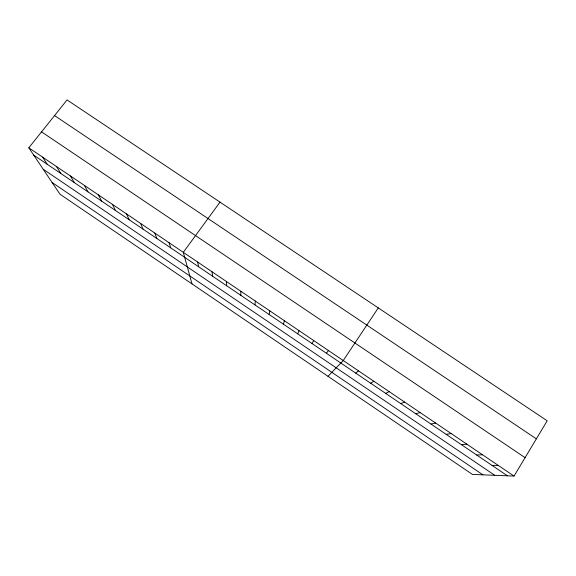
<?xml version="1.0" encoding="UTF-8"?>
<svg xmlns="http://www.w3.org/2000/svg" width="576" height="576" viewBox="0 0 576 576"><rect width="100%" height="100%" fill="white"/><g stroke="black" fill="none" stroke-linecap="round" stroke-linejoin="round"><path stroke-width="0.86" d="M254.988 304.92L255.305 301.046M269.186 314.532L269.842 310.882M283.421 324.166L284.429 320.746M297.706 333.835L299.059 330.646M312.034 343.541L313.74 340.574M514.037 476.078L547.2 420.79L67.061 99.922L28.8 147.809L59.99 194.234L472.414 474.415L514.037 476.078L28.8 147.809M378.281 307.901L343.238 360.533L327.989 376.301M220.01 202.133L183.298 252.331L192.017 283.925M326.405 353.268L328.464 350.539M355.723 373.118L358.51 370.865M370.678 383.234L373.824 381.226M385.675 393.386L389.196 391.63M400.723 403.574L404.618 402.062M415.814 413.798L420.098 412.531M430.963 424.051L435.622 423.036M446.155 434.333L451.202 433.57M461.405 444.658L466.826 444.146M476.698 455.011L482.508 454.759M492.041 465.394L498.247 465.401M54.554 115.574L536.364 438.854M41.544 131.854L525.089 457.654M33.71 155.124L507.434 475.819M43.186 169.222L494.755 475.308M52.085 182.47L482.904 474.833M42.624 157.162L47.232 164.275M56.498 166.55L60.782 173.448M70.409 175.961L74.383 182.657M84.37 185.4L88.02 191.887M98.366 194.875L101.7 201.146M112.414 204.372L115.423 210.442M126.497 213.905L129.19 219.758M140.63 223.466L142.999 229.104M154.807 233.057L156.845 238.478M169.027 242.676L170.734 247.882M197.604 262.008L198.648 266.782M211.961 271.721L212.666 276.271M226.361 281.462L226.728 285.79M240.811 291.24L240.84 295.337"/></g></svg>
